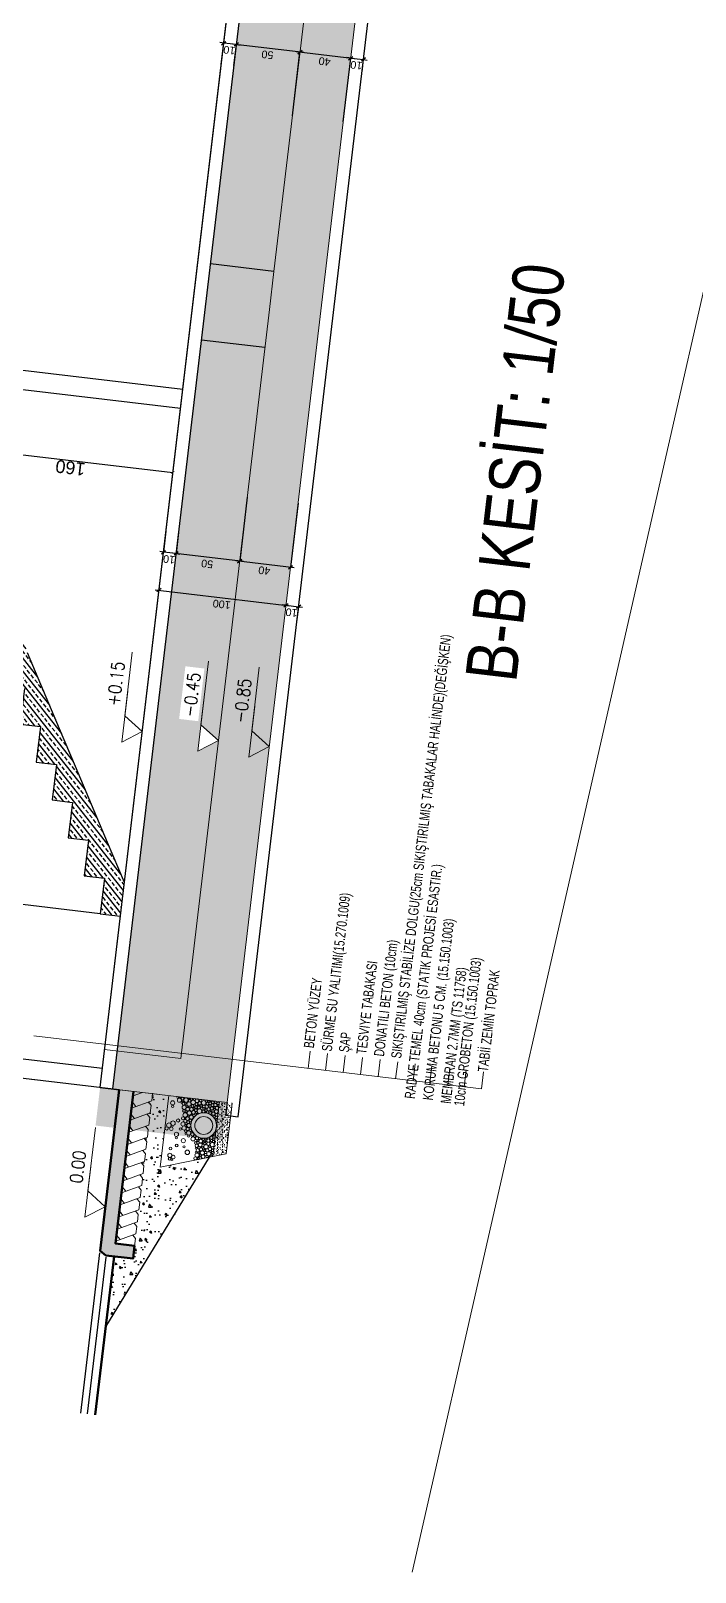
# Model space of a CAD drawing. Header units: centimetres. Extents: x -373760 to 14750, y -122502 to 29584.
# Drawn here: x -338322 to -335725, y -75523 to -69494 of the extents above; entities that cross this region are included whole.
import ezdxf
from ezdxf.enums import TextEntityAlignment as Align

# ---------------------------------------------------------------- set-up
doc = ezdxf.new("R2010")
doc.units = ezdxf.units.CM
doc.linetypes.add('ACAD_ISO03W100', pattern=[30, 12, -18])
doc.linetypes.add('DUZ', pattern=[0])
for name, color, linetype, lineweight in [('AKSLAR-P', 211, 'Continuous', 9), ('BB_Gorunus_020', 32, 'Continuous', 30), ('BB_Yazı_malzeme_DOSEME-Laminat', 7, 'Continuous', 15), ('BLOKAJ', 1, 'Continuous', 9), ('DETAIL2', 1, 'Continuous', 20), ('duvar', 10, 'Continuous', 25), ('kolon tarama', 252, 'Continuous', 20), ('MAT_FND3', 2, 'Continuous', 30), ('MS KOLON', 1, 'Continuous', 50), ('MS YAZI', 7, 'DUZ', 15), ('REBAR2', 1, 'Continuous', 20), ('SOIL', 8, 'Continuous', 20), ('T', 8, 'Continuous', 13), ('TF', 252, 'Continuous', 15)]:
    doc.layers.add(name, color=color, linetype=linetype, lineweight=lineweight)
for name, color, linetype in [('dog', 30, 'Continuous'), ('K', 1, 'Continuous'), ('LCAD_CEILING', 2, 'Continuous'), ('Tarama', 253, 'Continuous')]:
    doc.layers.add(name, color=color, linetype=linetype)
doc.layers.add('Öçü', color=7, linetype='Continuous', lineweight=18, true_color=0xd1cbad)
doc.styles.add('ARC-01', font='arial.ttf')
doc.styles.add('dddddddddd', font='arial.ttf')
doc.styles.get("Standard").update_dxf_attribs({"font": 'arial.ttf'})
doc.styles.add('stastyle', font='')
doc.styles.add('YAZI', font='arial.ttf', dxfattribs={"height": 34})
doc.styles.get('stastyle').set_extended_font_data('RomanSTA')
doc.dimstyles.new('1 VE 2', dxfattribs={"dimscale": 0, "dimtxt": 6, "dimasz": 3, "dimexe": 0, "dimexo": 0, "dimgap": 2, "dimtad": 1, "dimdec": 0, "dimzin": 0, "dimdsep": 46, "dimtxsty": 'dddddddddd', "dimblk": 'OBLIQUE', "dimcen": 0, "dimdle": 3, "dimadec": 0, "dimazin": 0, "dimtfac": 1, "dimtdec": 0, "dimtix": 1, "dimtmove": 2, "dimatfit": 3, "dimldrblk": 'OBLIQUE', "dimfxl": 0, "dimtolj": 1, "dimtzin": 0, "dimarcsym": 0})
doc.dimstyles.new('aydın ölçü', dxfattribs={"dimtxt": 10, "dimasz": 2.5, "dimexe": 5, "dimexo": 5, "dimtad": 1, "dimdec": 0, "dimtxsty": 'Standard', "dimblk": 'ARCHTICK', "dimcen": 2.5, "dimse1": 1, "dimse2": 1, "dimadec": 0, "dimazin": 0, "dimtfac": 1, "dimtdec": 0, "dimtix": 1, "dimtmove": 0, "dimatfit": 3, "dimfxl": 5, "dimfxlon": 1, "dimarcsym": 0})

# ---------------------------------------------------------------- blocks, each defined once
blk = doc.blocks.new('_ArchTick')
at = {"color": 0, "linetype": 'ByBlock', "const_width": 0.15}
blk.add_lwpolyline([(-0.5, -0.5), (0.5, 0.5)], dxfattribs=at)
blk = doc.blocks.new('*D786')
at = {"layer": 'Defpoints', "color": 0, "transparency": 16777216}
for p in [(-22266.4, -14357.5), (-22264.4, -14517.4), (-22264.4, -14517.4)]:
    blk.add_point(p, dxfattribs=at)
at = {"layer": 'Öçü', "color": 0, "lineweight": -2, "transparency": 16777216}
blk.add_line((-22264.4, -14357.5), (-22264.4, -14517.4), dxfattribs=at)
at = {"layer": 'Öçü', "color": 0, "lineweight": -2, "transparency": 16777216, "xscale": 2.5, "yscale": 2.5, "zscale": 2.5}
for p, rotation in [((-22264.4, -14357.5), 90), ((-22264.4, -14517.4), 270)]:
    blk.add_blockref('_ArchTick', p, dxfattribs=dict(at, rotation=rotation))
at = {"layer": 'Öçü', "color": 0, "transparency": 16777216, "insert": (-22270.1, -14437.4), "char_height": 10, "attachment_point": 5, "rotation": 90}
blk.add_mtext('160', dxfattribs=at)
blk = doc.blocks.new('_Oblique')
at = {"color": 0, "linetype": 'ByBlock', "lineweight": -2}
blk.add_line((-0.5, -0.5), (0.5, 0.5), dxfattribs=at)
blk = doc.blocks.new('*D787')
at = {"layer": 'Defpoints', "color": 0, "linetype": 'Continuous', "transparency": 16777216}
for p in [(-21976.4, -14577.4), (-21976.4, -14617.4), (-21926.1, -14617.4)]:
    blk.add_point(p, dxfattribs=at)
at = {"layer": 'LCAD_CEILING', "color": 0, "linetype": 'Continuous', "lineweight": -2, "transparency": 16777216}
for p, q in [((-21976.4, -14577.4), (-21926.1, -14577.4)), ((-21926.1, -14574.4), (-21926.1, -14620.4)), ((-21976.4, -14617.4), (-21926.1, -14617.4))]:
    blk.add_line(p, q, dxfattribs=at)
at = {"layer": 'LCAD_CEILING', "color": 0, "linetype": 'Continuous', "lineweight": -2, "transparency": 16777216, "xscale": 3, "yscale": 3, "zscale": 3}
for p, rotation in [((-21926.1, -14577.4), 90), ((-21926.1, -14617.4), 270)]:
    blk.add_blockref('_Oblique', p, dxfattribs=dict(at, rotation=rotation))
at = {"layer": 'LCAD_CEILING', "color": 0, "linetype": 'Continuous', "lineweight": -2, "transparency": 16777216, "insert": (-21931.1, -14597.4), "char_height": 6, "attachment_point": 5, "rotation": 90, "style": 'dddddddddd'}
blk.add_mtext('\\A1;40', dxfattribs=at)
blk = doc.blocks.new('*D788')
at = {"layer": 'Defpoints', "color": 0, "linetype": 'Continuous', "transparency": 16777216}
for p in [(-21942.6, -14527.4), (-21926.1, -14527.4), (-21976.4, -14577.4)]:
    blk.add_point(p, dxfattribs=at)
at = {"layer": 'LCAD_CEILING', "color": 0, "linetype": 'Continuous', "lineweight": -2, "transparency": 16777216}
for p, q in [((-21942.6, -14527.4), (-21926.1, -14527.4)), ((-21926.1, -14580.4), (-21926.1, -14524.4)), ((-21976.4, -14577.4), (-21926.1, -14577.4))]:
    blk.add_line(p, q, dxfattribs=at)
at = {"layer": 'LCAD_CEILING', "color": 0, "linetype": 'Continuous', "lineweight": -2, "transparency": 16777216, "xscale": 3, "yscale": 3, "zscale": 3}
for p, rotation in [((-21926.1, -14527.4), 90), ((-21926.1, -14577.4), 270)]:
    blk.add_blockref('_Oblique', p, dxfattribs=dict(at, rotation=rotation))
at = {"layer": 'LCAD_CEILING', "color": 0, "linetype": 'Continuous', "lineweight": -2, "transparency": 16777216, "insert": (-21931.1, -14552.4), "char_height": 6, "attachment_point": 5, "rotation": 90, "style": 'dddddddddd'}
blk.add_mtext('\\A1;50', dxfattribs=at)
blk = doc.blocks.new('*D789')
at = {"layer": 'Defpoints', "color": 0, "linetype": 'Continuous', "transparency": 16777216}
for p in [(-21942.6, -14517.4), (-21926.1, -14517.4), (-21942.6, -14527.4)]:
    blk.add_point(p, dxfattribs=at)
at = {"layer": 'LCAD_CEILING', "color": 0, "linetype": 'Continuous', "lineweight": -2, "transparency": 16777216}
for p, q in [((-21942.6, -14517.4), (-21926.1, -14517.4)), ((-21926.1, -14517.4), (-21926.1, -14514.4)), ((-21926.1, -14527.4), (-21926.1, -14517.4)), ((-21942.6, -14527.4), (-21926.1, -14527.4)), ((-21926.1, -14527.4), (-21926.1, -14530.4))]:
    blk.add_line(p, q, dxfattribs=at)
at = {"layer": 'LCAD_CEILING', "color": 0, "linetype": 'Continuous', "lineweight": -2, "transparency": 16777216, "xscale": 3, "yscale": 3, "zscale": 3}
for p, rotation in [((-21926.1, -14517.4), 270), ((-21926.1, -14527.4), 90)]:
    blk.add_blockref('_Oblique', p, dxfattribs=dict(at, rotation=rotation))
at = {"layer": 'LCAD_CEILING', "color": 0, "linetype": 'Continuous', "lineweight": -2, "transparency": 16777216, "insert": (-21931.1, -14522.4), "char_height": 6, "attachment_point": 5, "rotation": 90, "style": 'dddddddddd'}
blk.add_mtext('\\A1;10', dxfattribs=at)
blk = doc.blocks.new('*D791')
at = {"layer": 'Defpoints', "color": 0, "linetype": 'Continuous', "transparency": 16777216}
for p in [(-22276.8, -14577.4), (-22327.1, -14617.4), (-22276.8, -14617.4)]:
    blk.add_point(p, dxfattribs=at)
at = {"layer": 'LCAD_CEILING', "color": 0, "linetype": 'Continuous', "lineweight": -2, "transparency": 16777216}
for p, q in [((-22327.1, -14574.4), (-22327.1, -14620.4)), ((-22276.8, -14577.4), (-22327.1, -14577.4)), ((-22276.8, -14617.4), (-22327.1, -14617.4))]:
    blk.add_line(p, q, dxfattribs=at)
at = {"layer": 'LCAD_CEILING', "color": 0, "linetype": 'Continuous', "lineweight": -2, "transparency": 16777216, "xscale": 3, "yscale": 3, "zscale": 3}
for p, rotation in [((-22327.1, -14577.4), 90), ((-22327.1, -14617.4), 270)]:
    blk.add_blockref('_Oblique', p, dxfattribs=dict(at, rotation=rotation))
at = {"layer": 'LCAD_CEILING', "color": 0, "linetype": 'Continuous', "lineweight": -2, "transparency": 16777216, "insert": (-22332.2, -14597.4), "char_height": 6, "attachment_point": 5, "rotation": 90, "style": 'dddddddddd'}
blk.add_mtext('\\A1;40', dxfattribs=at)
blk = doc.blocks.new('*D792')
at = {"layer": 'Defpoints', "color": 0, "linetype": 'Continuous', "transparency": 16777216}
for p in [(-22327.1, -14527.4), (-22310.6, -14527.4), (-22276.8, -14577.4)]:
    blk.add_point(p, dxfattribs=at)
at = {"layer": 'LCAD_CEILING', "color": 0, "linetype": 'Continuous', "lineweight": -2, "transparency": 16777216}
for p, q in [((-22327.1, -14580.4), (-22327.1, -14524.4)), ((-22310.6, -14527.4), (-22327.1, -14527.4)), ((-22276.8, -14577.4), (-22327.1, -14577.4))]:
    blk.add_line(p, q, dxfattribs=at)
at = {"layer": 'LCAD_CEILING', "color": 0, "linetype": 'Continuous', "lineweight": -2, "transparency": 16777216, "xscale": 3, "yscale": 3, "zscale": 3}
for p, rotation in [((-22327.1, -14527.4), 90), ((-22327.1, -14577.4), 270)]:
    blk.add_blockref('_Oblique', p, dxfattribs=dict(at, rotation=rotation))
at = {"layer": 'LCAD_CEILING', "color": 0, "linetype": 'Continuous', "lineweight": -2, "transparency": 16777216, "insert": (-22332.2, -14552.4), "char_height": 6, "attachment_point": 5, "rotation": 90, "style": 'dddddddddd'}
blk.add_mtext('\\A1;50', dxfattribs=at)
blk = doc.blocks.new('*D793')
at = {"layer": 'Defpoints', "color": 0, "linetype": 'Continuous', "transparency": 16777216}
for p in [(-22327.1, -14517.4), (-22310.6, -14517.4), (-22310.6, -14527.4)]:
    blk.add_point(p, dxfattribs=at)
at = {"layer": 'LCAD_CEILING', "color": 0, "linetype": 'Continuous', "lineweight": -2, "transparency": 16777216}
for p, q in [((-22327.1, -14517.4), (-22327.1, -14514.4)), ((-22310.6, -14517.4), (-22327.1, -14517.4)), ((-22327.1, -14527.4), (-22327.1, -14517.4)), ((-22310.6, -14527.4), (-22327.1, -14527.4)), ((-22327.1, -14527.4), (-22327.1, -14530.4))]:
    blk.add_line(p, q, dxfattribs=at)
at = {"layer": 'LCAD_CEILING', "color": 0, "linetype": 'Continuous', "lineweight": -2, "transparency": 16777216, "xscale": 3, "yscale": 3, "zscale": 3}
for p, rotation in [((-22327.1, -14517.4), 270), ((-22327.1, -14527.4), 90)]:
    blk.add_blockref('_Oblique', p, dxfattribs=dict(at, rotation=rotation))
at = {"layer": 'LCAD_CEILING', "color": 0, "linetype": 'Continuous', "lineweight": -2, "transparency": 16777216, "insert": (-22332.2, -14522.4), "char_height": 6, "attachment_point": 5, "rotation": 90, "style": 'dddddddddd'}
blk.add_mtext('\\A1;10', dxfattribs=at)
blk = doc.blocks.new('*D794')
at = {"layer": 'Defpoints', "color": 0, "linetype": 'Continuous', "transparency": 16777216}
for p in [(-22357.2, -14517.4), (-22357.2, -14617.4), (-22357.2, -14617.4)]:
    blk.add_point(p, dxfattribs=at)
at = {"layer": 'MAT_FND3', "color": 0, "linetype": 'Continuous', "lineweight": -2, "transparency": 16777216}
blk.add_line((-22357.2, -14514.4), (-22357.2, -14620.4), dxfattribs=at)
at = {"layer": 'MAT_FND3', "color": 0, "linetype": 'Continuous', "lineweight": -2, "transparency": 16777216, "xscale": 3, "yscale": 3, "zscale": 3}
for p, rotation in [((-22357.2, -14517.4), 90), ((-22357.2, -14617.4), 270)]:
    blk.add_blockref('_Oblique', p, dxfattribs=dict(at, rotation=rotation))
at = {"layer": 'MAT_FND3', "color": 0, "linetype": 'Continuous', "lineweight": -2, "transparency": 16777216, "insert": (-22362.3, -14567.4), "char_height": 6, "attachment_point": 5, "rotation": 90, "style": 'dddddddddd'}
blk.add_mtext('\\A1;100', dxfattribs=at)
blk = doc.blocks.new('*D795')
at = {"layer": 'Defpoints', "color": 0, "linetype": 'Continuous', "transparency": 16777216}
for p in [(-22371, -14627.4), (-22357.2, -14617.4), (-22357.2, -14627.4)]:
    blk.add_point(p, dxfattribs=at)
at = {"layer": 'MAT_FND3', "color": 0, "linetype": 'Continuous', "lineweight": -2, "transparency": 16777216}
for p, q in [((-22357.2, -14617.4), (-22357.2, -14614.4)), ((-22371, -14627.4), (-22357.2, -14627.4)), ((-22357.2, -14617.4), (-22357.2, -14627.4)), ((-22357.2, -14627.4), (-22357.2, -14630.4))]:
    blk.add_line(p, q, dxfattribs=at)
at = {"layer": 'MAT_FND3', "color": 0, "linetype": 'Continuous', "lineweight": -2, "transparency": 16777216, "xscale": 3, "yscale": 3, "zscale": 3}
for p, rotation in [((-22357.2, -14617.4), 270), ((-22357.2, -14627.4), 90)]:
    blk.add_blockref('_Oblique', p, dxfattribs=dict(at, rotation=rotation))
at = {"layer": 'MAT_FND3', "color": 0, "linetype": 'Continuous', "lineweight": -2, "transparency": 16777216, "insert": (-22362.3, -14622.4), "char_height": 6, "attachment_point": 5, "rotation": 90, "style": 'dddddddddd'}
blk.add_mtext('\\A1;10', dxfattribs=at)
blk = doc.blocks.new('*D796')
at = {"layer": 'Defpoints', "color": 0, "linetype": 'Continuous', "transparency": 16777216}
for p in [(-21976.4, -14617.4), (-21935.6, -14627.4), (-21926.1, -14627.4)]:
    blk.add_point(p, dxfattribs=at)
at = {"layer": 'LCAD_CEILING', "color": 0, "linetype": 'Continuous', "lineweight": -2, "transparency": 16777216}
for p, q in [((-21926.1, -14617.4), (-21926.1, -14614.4)), ((-21976.4, -14617.4), (-21926.1, -14617.4)), ((-21935.6, -14627.4), (-21926.1, -14627.4)), ((-21926.1, -14617.4), (-21926.1, -14627.4)), ((-21926.1, -14627.4), (-21926.1, -14630.4))]:
    blk.add_line(p, q, dxfattribs=at)
at = {"layer": 'LCAD_CEILING', "color": 0, "linetype": 'Continuous', "lineweight": -2, "transparency": 16777216, "xscale": 3, "yscale": 3, "zscale": 3}
for p, rotation in [((-21926.1, -14617.4), 270), ((-21926.1, -14627.4), 90)]:
    blk.add_blockref('_Oblique', p, dxfattribs=dict(at, rotation=rotation))
at = {"layer": 'LCAD_CEILING', "color": 0, "linetype": 'Continuous', "lineweight": -2, "transparency": 16777216, "insert": (-21931.1, -14622.4), "char_height": 6, "attachment_point": 5, "rotation": 90, "style": 'dddddddddd'}
blk.add_mtext('\\A1;10', dxfattribs=at)
blk = doc.blocks.new('DRE')
at = {"layer": 'T'}
h = blk.add_hatch(dxfattribs=at)
h.set_pattern_fill('AR-SAND', color=256, scale=1.5, style=0)
h.set_pattern_definition([(37.5, (-27931.5247, -2792.8838), (-0.09449004, 2.89023565), [0, -2.28, 0, -2.55, 0, -2.4375]), (7.5, (-27931.5247, -2792.8838), (2.65466506, 4.2332191), [0, -1.23, 0, -2.055, 0, -0.7875]), (327.5, (-27933.3697, -2792.8838), (4.6712128, 0.00848858), [0, -0.75, 0, -2.7, 0, -3.525]), (317.5, (-27933.3697, -2792.8838), (4.5091899, 1.31651335), [0, -0.375, 0, -1.77, 0, -2.025])])
h.paths.add_polyline_path([(0, 0), (0, 10), (-43.3, 10), (-40, 0)])
for p, q in [((-56.4, 50), (-40, 0)), ((0, 50), (-56.4, 50)), ((-43.3, 10), (0, 10)), ((0, 0), (-40, 0)), ((0, 0), (-10, 0))]:
    blk.add_line(p, q, dxfattribs=at)
for centre, radius in [((-25.7, 48.5), 1.25), ((-23, 47.1), 1.78), ((-49.5, 41.6), 0.714), ((-49, 43.4), 1.07), ((-47.4, 40.7), 1.43), ((-46.3, 43.6), 1.61), ((-41, 43.8), 1.07), ((-38.1, 39.2), 1.07), ((-32.1, 40.2), 0.892), ((-29.4, 40.4), 1.61), ((-25.5, 44.9), 1.43), ((-24.9, 37.8), 0.892), ((-23.8, 35.1), 1.61), ((-23.4, 44.5), 0.714), ((-21, 44.1), 1.78), ((-20.8, 36.3), 1.61), ((-18.5, 40.4), 1.25), ((-16.4, 36.8), 1.25), ((-13.6, 35.4), 1.78), ((-10.4, 36.7), 1.07), ((-7.7, 36.9), 1.61), ((-8, 46), 0.892), ((-5.3, 46.2), 1.61), ((-5.6, 35.6), 0.714), ((-5.1, 37.8), 1.07), ((-4.3, 36.1), 0.714), ((-4, 39.3), 0.714), ((-2.6, 41.2), 1.61), ((-3.7, 37.2), 0.432), ((-2.9, 38.5), 0.714), ((-1.9, 36.1), 1.78), ((-1.1, 38.9), 1.07), ((-0.7, 42.8), 0.714), ((-0.5, 41.4), 0.432), ((-0.5, 40.4), 0.432), ((-46.3, 23.5), 1.25), ((-43.6, 22.5), 1.61), ((-42.4, 30.3), 1.78), ((-41.4, 23.5), 0.714), ((-38.4, 33.3), 0.892), ((-38.4, 23.8), 0.714), ((-36.4, 23.6), 1.25), ((-33.7, 34.5), 1.61), ((-34.4, 24.7), 0.892), ((-32.5, 24.8), 0.892), ((-31.4, 27.1), 1.61), ((-30.5, 24.1), 1.25), ((-29.6, 30.8), 0.892), ((-29.2, 26), 0.892), ((-20, 20), 10), ((-28, 28), 1.25), ((-27.2, 31), 1.61), ((-27.9, 33.1), 0.714), ((-20, 20), 7), ((-26, 33.5), 0.892), ((-26.2, 28.8), 0.714), ((-24.9, 29.9), 0.892), ((-24.2, 32.2), 1.25), ((-23.3, 30.3), 0.714), ((-22.8, 33.4), 0.432), ((-21.4, 31.6), 1.61), ((-21.6, 34), 0.714), ((-20.1, 33.9), 0.714), ((-19.2, 30.7), 0.714), ((-18.8, 32.5), 1.07), ((-18.3, 34.8), 1.25), ((-17.4, 30.9), 1.07), ((-16.2, 33.2), 1.43), ((-16.3, 35.1), 0.432), ((-14.7, 30.5), 1.61), ((-14.1, 32.8), 0.714), ((-13.1, 28.5), 0.892), ((-11.6, 32.4), 1.78), ((-12.6, 30), 0.432), ((-11.9, 27.3), 0.714), ((-10.7, 29.2), 1.43), ((-11.4, 25.8), 0.432), ((-10.9, 34.9), 0.714), ((-10.5, 26.9), 0.714), ((-9.2, 24.6), 1.78), ((-8.8, 34), 1.43), ((-8.6, 31.1), 1.43), ((-8.8, 27.5), 1.07), ((-8.8, 29.1), 0.432), ((-7.6, 29.1), 0.714), ((-7.7, 26.3), 0.432), ((-6.9, 23.3), 0.892), ((-6.5, 27.7), 1.07), ((-6.8, 32.3), 0.714), ((-6.4, 25.5), 1.07), ((-6.7, 34.8), 0.714), ((-6.9, 33.7), 0.432), ((-5.9, 30.6), 1.07), ((-4.7, 33.4), 1.61), ((-5, 23.8), 0.892), ((-5.1, 29), 0.714), ((-5.4, 26.7), 0.432), ((-4.9, 25.2), 0.432), ((-4, 27.6), 1.07), ((-4.6, 26.3), 0.432), ((-3, 30.4), 1.78), ((-3.1, 25.3), 1.25), ((-2.1, 33.2), 1.07), ((-1.4, 27.5), 1.43), ((-0.9, 24.6), 0.892), ((-0.7, 32), 0.714), ((-0.7, 29.6), 0.714), ((-0.7, 30.8), 0.432), ((-0.5, 34.3), 0.432), ((-0.5, 33.3), 0.432), ((-46.3, 21.2), 0.714), ((-45.5, 19.7), 0.892), ((-45.5, 22), 0.432), ((-44.3, 17.6), 1.43), ((-45, 21.2), 0.432), ((-44.5, 20.6), 0.432), ((-43.8, 14.7), 0.892), ((-43.4, 19.7), 0.714), ((-43.6, 13.1), 0.432), ((-43, 11.5), 0.714), ((-42.5, 15.9), 0.892), ((-41.5, 13.5), 1.61), ((-41.4, 18.6), 1.61), ((-42.4, 20.4), 0.432), ((-41.5, 21.2), 0.714), ((-41.5, 22.4), 0.432), ((-40.8, 16.1), 0.892), ((-39.8, 22.4), 1.25), ((-40.5, 20.6), 0.432), ((-39.5, 12.3), 0.714), ((-39.5, 17.1), 0.714), ((-39, 15), 1.25), ((-38.8, 19.9), 1.25), ((-38.1, 18), 0.714), ((-37.6, 13), 1.25), ((-38.3, 16.8), 0.432), ((-37.7, 21.7), 0.892), ((-36.3, 16.3), 1.61), ((-37, 18.9), 0.714), ((-37.1, 20.1), 0.432), ((-35.4, 21), 1.43), ((-35.4, 18.7), 0.892), ((-35.6, 13.7), 0.714), ((-34.1, 11.6), 1.61), ((-33.8, 14.8), 1.25), ((-34, 17.5), 0.892), ((-33.9, 22.9), 0.892), ((-34, 19.2), 0.432), ((-32.4, 21), 1.43), ((-32.9, 18.8), 0.714), ((-32.8, 16.5), 0.714), ((-32.5, 13.5), 0.714), ((-32.3, 23.1), 0.714), ((-31.3, 15.1), 1.25), ((-31.7, 17.7), 0.714), ((-31, 12.6), 0.892), ((-30.9, 19.2), 0.892), ((-30.5, 22), 0.714), ((-30.3, 17.1), 0.714), ((-30.4, 20.6), 0.432), ((-28.9, 13), 1.25), ((-29.4, 15), 0.714), ((-27.1, 12.4), 0.432), ((-12, 12.7), 0.714), ((-10.5, 11.2), 1.07), ((-9.9, 13.6), 1.25), ((-9.7, 16.2), 1.07), ((-9.1, 21.6), 1.07), ((-9.2, 18.3), 0.892), ((-9.4, 19.7), 0.432), ((-8, 11.5), 1.43), ((-7.9, 19.7), 0.892), ((-7.8, 14.1), 0.892), ((-7.8, 15.7), 0.714), ((-6.9, 17.7), 1.25), ((-7, 21.5), 0.892), ((-5.9, 15.3), 1.25), ((-6.4, 13.2), 0.714), ((-6.6, 20.2), 0.432), ((-5.3, 11.4), 1.25), ((-5, 19.4), 1.25), ((-5.2, 21.8), 1.07), ((-4.9, 13.4), 0.714), ((-4.3, 17), 0.892), ((-3.4, 15.1), 1.07), ((-2.4, 22.2), 1.78), ((-3, 12.8), 1.25), ((-2.7, 19.2), 1.07), ((-2.2, 17), 1.07), ((-1.2, 15.1), 1.07), ((-0.9, 20.1), 0.892), ((-0.8, 12.9), 0.892), ((-0.8, 18.3), 0.714), ((-0.5, 16.6), 0.432), ((-41.7, 10.9), 0.714), ((-40.2, 10.9), 0.714), ((-38.5, 10.9), 0.892), ((-36.5, 11), 0.892), ((-31.6, 10.9), 0.714), ((-29.8, 10.9), 0.892), ((-27.9, 11), 0.892), ((-26.6, 11.4), 0.432), ((-25.6, 10.8), 0.714), ((-24.4, 10.5), 0.432), ((-14.3, 10.7), 0.714), ((-12.6, 11), 0.892), ((-3.3, 10.7), 0.714), ((-1.6, 11), 0.892)]:
    blk.add_circle(centre, radius, dxfattribs=at)
blk = doc.blocks.new('GFHFGHGFGHF')
at = {"layer": 'kolon tarama'}
h = blk.add_hatch(color=256, dxfattribs=at)
h.paths.add_polyline_path([(-725, -5), (-650, -5), (-650, -16.4), (-725, -16.4)])
h.paths.add_polyline_path([(-779.9, -10), (-776.9, -5), (-725, -5), (-725, -16.4), (-769.9, -16.4), (-769.9, -31.3), (-770, -31.3), (-779.9, -31.4)])
blk.add_hatch(color=256, dxfattribs=at).paths.add_polyline_path([(-769.9, -5), (-776.9, -5), (-779.9, -10), (-779.9, -31.4), (-769.9, -31.4)])
at = {"layer": 'SOIL'}
h = blk.add_hatch(dxfattribs=at)
h.set_pattern_fill('ANSI36', color=256, scale=50, angle=-90)
h.set_pattern_definition([(315, (3661.746, -1177.532), (12.153398, -3.314563), [15.625, -3.125, 0, -3.125])])
h.paths.add_polyline_path([(-30, -50), (-650, -50), (-650, 10), (-680, 10), (-680, -90), (560, -90), (560, -50), (560, 10), (530, 10), (530, -50), (0, -50), (0, -50), (-30, -50)])
h = blk.add_hatch(dxfattribs=at)
h.set_pattern_fill('AR-CONC', color=256, scale=5, angle=-90)
h.set_pattern_definition([(320, (3661.746, -5179.84), (-3.13761, -35.86301), [3.75, -41.25]), (265, (3661.746, -5179.84), (37.6096, 6.93757), [3, -33]), (10.45144, (3661.485, -5182.83), (34.472, -28.92544), [3.187, -35.0571]), (316.1842, (3671.746, -5179.84), (-8.27596, -53.36207), [5.625, -61.875]), (6.6356, (3671.057, -5184.287), (48.70593, -46.7331), [4.7805, -52.5857]), (261.1842, (3671.746, -5179.84), (48.70593, -46.7331), [4.5, -49.5]), (291, (3669.246, -5184.84), (-20.13094, -29.84535), [3.75, -41.25]), (236, (3669.246, -5184.84), (36.2575, -12.16577), [3, -33]), (341.45144, (3667.57, -5187.328), (16.12656, -42.01112), [3.187, -35.0571]), (307.5, (3661.746, -5179.84), (16.644693, -0.607993), [0, -32.6, 0, -33.5, 0, -33.125]), (277.5, (3661.746, -5179.84), (19.720586, -13.153477), [0, -19.1, 0, -31.85, 0, -12.625]), (237.5, (3661.746, -5168.69), (-1.127744, -26.691122), [0, -12.5, 0, -39, 0, -51.75]), (227.5, (3661.746, -5163.69), (5.00525, -29.15931), [0, -16.25, 0, -25.9, 0, -36.75])])
h.paths.add_polyline_path([(314.2, -50), (303.5, -35), (324.2, -35), (314.2, -50), (530, -50), (530, 0), (0, 0), (0, -50)])
h.paths.add_polyline_path([(-30, -50), (0, -50), (0, 0), (-60, 0), (-60, -50)])
h.paths.add_polyline_path([(-60, -50), (-60, 0), (-410.2, 0), (-410.2, -50), (-369.6, -50), (-379.6, -35), (-358.9, -35), (-369.6, -50)])
h.paths.add_polyline_path([(-410.2, -50), (-410.2, 0), (-650, 0), (-650, -50)])
h.paths.add_polyline_path([(259.5, -32.5), (301, -32.5), (301, -17.5), (259.5, -17.5)], flags=16)
h.paths.add_polyline_path([(-356.4, -32.5), (-314.9, -32.5), (-314.9, -17.5), (-356.4, -17.5)], flags=16)
at = {"layer": 'Tarama'}
h = blk.add_hatch(dxfattribs=at)
h.set_pattern_fill('ANSI33', color=256)
h.set_pattern_definition([(45, (-10.045, -146.511), (-4.49013, 4.49013), []), (45, (-5.555, -146.511), (-4.49013, 4.49013), [3.175, -1.5875])])
h.paths.add_polyline_path([(-262.9, 138), (-234.9, 153.9), (-206.9, 169.8), (-100, 169.8), (-100, 184.8), (-234.9, 184.8), (-234.9, 168.9), (-262.9, 168.9), (-262.9, 153), (-290.9, 153), (-290.9, 137.1), (-318.9, 137.1), (-318.9, 121.2), (-346.9, 121.2), (-346.9, 105.3), (-374.9, 105.3), (-374.9, 89.4), (-402.9, 89.4), (-402.9, 73.5), (-430.9, 73.5), (-430.9, 57.6), (-458.9, 57.6), (-458.9, 41.7), (-486.9, 41.7), (-486.9, 25.8), (-514.9, 25.8), (-514.9, 9.9), (-488.5, 9.9), (-458.9, 26.7), (-430.9, 42.6), (-402.9, 58.5), (-374.9, 74.4), (-346.9, 90.3), (-318.9, 106.2), (-290.9, 122.1)])
at = {"layer": 'Tarama', "ltscale": 0.25}
h = blk.add_hatch(dxfattribs=at)
h.set_pattern_fill('AR-CONC', color=252, scale=0.1, angle=180, style=0)
h.set_pattern_definition([(230, (-4854.785, 9139.725), (-18.218467, 1.593909), [1.905, -20.955]), (175, (-4854.785, 9139.725), (3.524342, -19.105685), [1.524, -16.76406]), (280.45144, (-4856.303, 9139.858), (-14.694125, -17.511775), [1.619, -17.809024]), (226.1842, (-4854.785, 9134.645), (-27.107904, 4.204233), [2.8575, -31.4325]), (276.63556, (-4857.044, 9134.995), (-23.74041, -24.74261), [2.4285, -26.71356]), (171.18415, (-4854.785, 9134.645), (-23.74041, -24.74261), [2.286, -25.14597]), (201, (-4857.325, 9135.915), (-15.16144, 10.22652), [1.905, -20.955]), (146, (-4857.325, 9135.915), (-6.180203, -18.418797), [1.524, -16.764]), (251.45144, (-4858.589, 9136.767), (-21.341642, -8.192277), [1.619, -17.808994]), (217.5, (-4854.785, 9139.725), (-0.3088603, -8.455504), [0, -16.5608, 0, -17.018, 0, -16.8275]), (187.5, (-4854.785, 9139.725), (-6.681966, -10.0180575), [0, -9.7028, 0, -16.1798, 0, -6.4135]), (147.5, (-4849.121, 9139.725), (-13.5590595, 0.5728744), [0, -6.35, 0, -19.812, 0, -26.289]), (137.5, (-4846.581, 9139.725), (-14.812918, -2.542649), [0, -8.255, 0, -13.1572, 0, -18.669])])
h.paths.add_polyline_path([(-706.4, -44), (-650, -44), (-650, -31.3), (-655.6, -31.3), (-656.8, -28.9), (-659.3, -31.3), (-665.2, -31.3), (-666.4, -28.9), (-668.8, -31.3), (-674.7, -31.3), (-675.9, -28.9), (-678.3, -31.3), (-684.2, -31.3), (-685.4, -28.9), (-687.9, -31.3), (-693.7, -31.3), (-695, -28.9), (-697.4, -31.3), (-703.3, -31.3), (-704.5, -28.9), (-706.9, -31.3), (-712.8, -31.3), (-714, -28.9), (-716.5, -31.3), (-722.3, -31.3), (-723.6, -28.9), (-726, -31.3), (-731.9, -31.3), (-733.1, -28.9), (-735.5, -31.3), (-741.4, -31.3), (-742.6, -28.9), (-745.1, -31.3), (-750.9, -31.3), (-752.2, -28.9), (-754.6, -31.3), (-760.5, -31.3), (-761.7, -28.9), (-764.1, -31.3), (-769.9, -31.3), (-769.9, -31.4), (-779.9, -31.4), (-779.9, -16.4), (-835.5, -16.4), (-694.2, -81.4)])
at = {"layer": 'AKSLAR-P', "linetype": 'ACAD_ISO03W100'}
blk.add_line((-650, 61.9), (-650, 610), dxfattribs=at)
at = {"layer": 'BB_Gorunus_020'}
blk.add_line((-904.7, -5), (-778.5, -5), dxfattribs=at)
blk.add_lwpolyline([(-781.3, -10), (-904.7, -10)], dxfattribs=at)
at = {"layer": 'BB_Yazı_malzeme_DOSEME-Laminat'}
for p, q in [((-616.1, -286.2), (-616.1, 66.3)), ((-616.1, -149.7), (-602.6, -149.7)), ((-616.1, -163.5), (-602.6, -163.5)), ((-616.1, -177.3), (-602.6, -177.3)), ((-616.1, -191.1), (-602.6, -191.1)), ((-616.1, -204.9), (-602.6, -204.9)), ((-616.1, -218.7), (-602.6, -218.7)), ((-616.1, -232.5), (-602.6, -232.5)), ((-616.1, -245.7), (-602.6, -245.7)), ((-616.1, -259.9), (-602.6, -259.9)), ((-616.1, -272.7), (-602.6, -272.7)), ((-616.1, -286.2), (-602.6, -286.2))]:
    blk.add_line(p, q, dxfattribs=at)
at = {"layer": 'BLOKAJ'}
for p, q in [((-767.9, -16.4), (-760.5, -31.3)), ((-763.2, -16.4), (-766.3, -19.5)), ((-758.4, -16.4), (-750.9, -31.3)), ((-753.7, -16.4), (-756.8, -19.5)), ((-748.9, -16.4), (-741.4, -31.3)), ((-744.1, -16.4), (-747.3, -19.5)), ((-739.3, -16.4), (-731.9, -31.3)), ((-734.6, -16.4), (-737.8, -19.5)), ((-729.8, -16.4), (-722.3, -31.3)), ((-729.8, -16.4), (-722.3, -31.3)), ((-725.1, -16.4), (-728.2, -19.5)), ((-720.3, -16.4), (-712.8, -31.3)), ((-720.3, -16.4), (-712.8, -31.3)), ((-715.6, -16.4), (-718.7, -19.5)), ((-710.7, -16.4), (-703.3, -31.3)), ((-710.7, -16.4), (-703.3, -31.3)), ((-706, -16.4), (-709.2, -19.5)), ((-701.2, -16.4), (-693.7, -31.3)), ((-701.2, -16.4), (-693.7, -31.3)), ((-696.5, -16.4), (-699.6, -19.5)), ((-691.7, -16.4), (-684.2, -31.3)), ((-691.7, -16.4), (-684.2, -31.3)), ((-687, -16.4), (-690.1, -19.5)), ((-682.1, -16.4), (-674.7, -31.3)), ((-682.1, -16.4), (-674.7, -31.3)), ((-677.4, -16.4), (-680.6, -19.5)), ((-672.6, -16.4), (-665.2, -31.3)), ((-672.6, -16.4), (-665.2, -31.3)), ((-667.9, -16.4), (-671, -19.5)), ((-663.1, -16.4), (-655.6, -31.3)), ((-663.1, -16.4), (-655.6, -31.3)), ((-658.4, -16.4), (-661.5, -19.5)), ((-653.5, -16.4), (-650, -23.5)), ((-764.1, -31.3), (-770, -31.3)), ((-764.1, -31.3), (-761.7, -28.9)), ((-754.6, -31.3), (-760.5, -31.3)), ((-754.6, -31.3), (-752.2, -28.9)), ((-745.1, -31.3), (-750.9, -31.3)), ((-745.1, -31.3), (-742.6, -28.9)), ((-735.5, -31.3), (-741.4, -31.3)), ((-735.5, -31.3), (-733.1, -28.9)), ((-726, -31.3), (-731.9, -31.3)), ((-726, -31.3), (-723.6, -28.9)), ((-716.5, -31.3), (-722.3, -31.3)), ((-716.5, -31.3), (-714, -28.9)), ((-706.9, -31.3), (-712.8, -31.3)), ((-706.9, -31.3), (-704.5, -28.9)), ((-697.4, -31.3), (-703.3, -31.3)), ((-697.4, -31.3), (-695, -28.9)), ((-687.9, -31.3), (-693.7, -31.3)), ((-687.9, -31.3), (-685.4, -28.9)), ((-678.3, -31.3), (-684.2, -31.3)), ((-678.3, -31.3), (-675.9, -28.9)), ((-668.8, -31.3), (-674.7, -31.3)), ((-668.8, -31.3), (-666.4, -28.9)), ((-659.3, -31.3), (-665.2, -31.3)), ((-659.3, -31.3), (-656.8, -28.9)), ((-649.7, -31.3), (-655.6, -31.3))]:
    blk.add_line(p, q, dxfattribs=at)
at = {"layer": 'DETAIL2', "color": 1}
for p, q in [((-339.6, 25), (-379.6, 25)), ((-379.6, 25), (-369.6, 10)), ((-358.9, 25), (-369.6, 10)), ((-358.9, 25), (-308.9, 25)), ((-712.2, 10), (-752.2, 10)), ((-752.2, 10), (-742.2, -5)), ((-731.5, 10), (-742.2, -5)), ((-731.5, 10), (-681.5, 10)), ((-339.6, -35), (-379.6, -35)), ((-379.6, -35), (-369.6, -50)), ((-358.9, -35), (-369.6, -50)), ((-358.9, -35), (-308.9, -35)), ((-339.6, -75), (-379.6, -75)), ((-379.6, -75), (-369.6, -90)), ((-358.9, -75), (-369.6, -90)), ((-358.9, -75), (-308.9, -75))]:
    blk.add_line(p, q, dxfattribs=at)
at = {"layer": 'dog'}
blk.add_line((-515, 25.9), (-515, 135.9), dxfattribs=at)
at = {"layer": 'duvar'}
for p, q in [((-635, 10), (-635, 470)), ((-115, 10), (-115, 360)), ((-100, 10), (-100, 348)), ((-347, 90.4), (-319, 106.3)), ((-375, 74.5), (-347, 90.4)), ((-403, 58.6), (-375, 74.5)), ((-431, 42.7), (-403, 58.6)), ((-459, 26.8), (-431, 42.7)), ((-488.6, 10), (-459, 26.8)), ((-650, 10), (510, 10)), ((-650, 0), (510, 0))]:
    blk.add_line(p, q, dxfattribs=at)
for points in [[(-650, -5), (-650, 660)], [(-347, 105.4), (-375, 105.4), (-375, 89.5)], [(-375, 89.5), (-403, 89.5), (-403, 73.6)], [(-403, 73.6), (-431, 73.6), (-431, 57.7)], [(-431, 57.7), (-459, 57.7), (-459, 41.8)], [(-459, 41.8), (-487, 41.8), (-487, 25.9)], [(-487, 25.9), (-515, 25.9), (-515, 10)]]:
    blk.add_lwpolyline(points, dxfattribs=at)
at = {"layer": 'K', "linetype": 'Continuous', "lineweight": 5}
blk.add_lwpolyline([(-650, -35), (-650, -5)], dxfattribs=at)
at = {"layer": 'LCAD_CEILING', "linetype": 'Continuous'}
for p, q in [((-60, -50), (-60, 0)), ((0, -50), (0, 0))]:
    blk.add_line(p, q, dxfattribs=at)
at = {"layer": 'MAT_FND3', "linetype": 'Continuous'}
blk.add_line((-650, 10), (-650, -5), dxfattribs=at)
blk.add_lwpolyline([(-650, -90), (-660, -90), (-660, -100), (521.2, -100), (521.2, -90), (510, -90)], dxfattribs=at)
at = {"layer": 'MS KOLON'}
blk.add_line((-780, -16.4), (-904.7, -16.4), dxfattribs=at)
blk.add_lwpolyline([(-650, -16.4), (-769.9, -16.4), (-769.9, -31.4), (-779.9, -31.4), (-779.9, -10), (-776.9, -5), (-650, -5)], dxfattribs=at)
at = {"layer": 'REBAR2', "color": 6}
for p, q in [((-650, 10), (-650, -90)), ((510, 10), (-650, 10)), ((-620, 10), (-650, 10)), ((-650, 10), (-650, -50)), ((-620, 10), (-620, -50)), ((480, 0), (-620, 0)), ((-650, -50), (-650, -50)), ((-650, -90), (-650, -50)), ((-30, -50), (-620, -50)), ((-30, -50), (-30, -50)), ((0, -50), (-30, -50)), ((480, -50), (0, -50)), ((0, -50), (0, -50)), ((510, -90), (-650, -90))]:
    blk.add_line(p, q, dxfattribs=at)
at = {"layer": 'Tarama', "ltscale": 0.25}
blk.add_line((-835.5, -16.4), (-694.2, -81.4), dxfattribs=at)
at = {"layer": 'TF'}
blk.add_blockref('DRE', (-650, -94), dxfattribs=at)
at = {"layer": 'BB_Yazı_malzeme_DOSEME-Laminat', "style": 'ARC-01', "width": 0.7}
for s, p in [('BETON YÜZEY', (-600.1, -148.4)), (' SÜRME SU YALITIMI(15.270.1009)', (-603.2, -162.6)), ('ŞAP ', (-600.1, -176)), ('TESVIYE TABAKASI ', (-600.1, -189.8)), ('DONATILI BETON (10cm)', (-600.1, -203.6)), ('SIKIŞTIRILMIŞ STABİLİZE DOLGU(25cm SIKIŞTIRILMIŞ TABAKALAR HALİNDE)(DEĞİŞKEN)', (-600.1, -217.1))]:
    blk.add_text(s, height=8, rotation=359.9955, dxfattribs=at).set_placement(p, align=Align.MIDDLE_LEFT)
for s, p in [('RADYE TEMEL 40cm (STATIK PROJESİ ESASTIR.)', (-445.5, -231.4)), ('KORUMA BETONU 5 CM. (15.150.1003)', (-486.7, -245.6)), ('MEMBRAN 2.7MM (TS 11758)  ', (-519, -259.8)), ('10cm GROBETON (15.150.1003)', (-514.4, -270.4)), ('TABİİ ZEMİN TOPRAK', (-522.3, -285.7))]:
    blk.add_text(s, height=8, rotation=359.9955, dxfattribs=at).set_placement(p, align=Align.MIDDLE_RIGHT)
at = {"layer": 'DETAIL2', "color": 1, "style": 'stastyle', "width": 0.85}
for s, p in [('+0.15', (-352.3, 30)), ('0.00', (-726.5, 15)), ('-0.45', (-353.9, -30)), ('-0.85', (-353.9, -70))]:
    blk.add_text(s, height=10, dxfattribs=at).set_placement(p)
at = {"layer": 'MS YAZI', "style": 'YAZI', "width": 0.8}
blk.add_text('B-B KESİT: 1/50', height=40, dxfattribs=at).set_placement((-133.8, -255.8), align=Align.MIDDLE_CENTER)
at = {"layer": 'LCAD_CEILING', "linetype": 'Continuous', "lineweight": -2}
for base, p1, p2, picture, middle in [((-228.2, 10), (-211.7, 0), (-211.7, 10), '*D793', (-233.3, 5)), ((172.8, 10), (156.3, 0), (156.3, 10), '*D789', (167.8, 5)), ((-228.2, 0), (-177.9, -50), (-211.7, 0), '*D792', (-233.3, -25)), ((172.8, 0), (122.5, -50), (156.3, 0), '*D788', (167.8, -25)), ((-228.2, -90), (-177.9, -50), (-177.9, -90), '*D791', (-233.3, -70)), ((172.8, -90), (122.5, -50), (122.5, -90), '*D787', (167.8, -70)), ((172.8, -100), (122.5, -90), (163.3, -100), '*D796', (167.8, -95))]:
    dim = blk.add_linear_dim(base=base, p1=p1, p2=p2, angle=270, dimstyle='1 VE 2', override={"dimscale": 1}, dxfattribs=at)
    dim.commit()
    dim.dimension.update_dxf_attribs({"geometry": picture, "text_midpoint": middle, "insert": (22098.9, 14527.4)})
at = {"layer": 'MAT_FND3', "linetype": 'Continuous', "lineweight": -2}
for base, p1, p2, picture, middle in [((-258.3, -90), (-258.3, 10), (-258.3, -90), '*D794', (-263.4, -40)), ((-258.3, -100), (-258.3, -90), (-272.1, -100), '*D795', (-263.4, -95))]:
    dim = blk.add_linear_dim(base=base, p1=p1, p2=p2, angle=270, dimstyle='1 VE 2', override={"dimscale": 1}, dxfattribs=at)
    dim.commit()
    dim.dimension.update_dxf_attribs({"geometry": picture, "text_midpoint": middle, "insert": (22098.9, 14527.4)})
at = {"layer": 'Öçü'}
dim = blk.add_linear_dim(base=(-165.5, 10), p1=(-167.5, 169.9), p2=(-165.5, 10), angle=90, dimstyle='aydın ölçü', override={"dimtmove": 1}, dxfattribs=at)
dim.commit()
dim.dimension.update_dxf_attribs({"geometry": '*D786', "text_midpoint": (-171.2, 90), "insert": (22098.9, 14527.4)})
blk = doc.blocks.new('TYUTYUTYUTYU')
at = {"layer": 'Tarama', "lineweight": 0}
blk.add_line((-1468.8, 1624.1, 80570.1), (-1919.8, -361.6, 80554.8), dxfattribs=at)
at = {"layer": 'duvar', "rotation": 83.25056049680262}
blk.add_blockref('GFHFGHGFGHF', (-2077.6, 661.9), dxfattribs=at)

msp = doc.modelspace()

# ---------------------------------------------------------------- block references
at = {"layer": 'duvar', "xscale": 5, "yscale": 5, "zscale": 5}
msp.add_blockref('TYUTYUTYUTYU', (-327231.49, -73715.03), dxfattribs=at)

doc.saveas('drawing.dxf')
